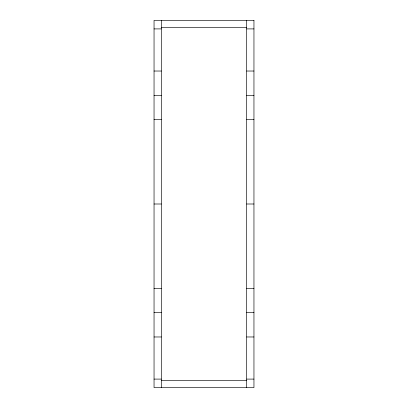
<?xml version="1.0" encoding="UTF-8"?>
<svg xmlns="http://www.w3.org/2000/svg" width="408" height="408" viewBox="0 0 408 408"><rect width="100%" height="100%" fill="white"/><g stroke="black" fill="none" stroke-linecap="round" stroke-linejoin="round"><path stroke-width="0.61" d="M161.339 27.693L246.661 27.693M154.046 28.907L161.339 28.907M246.661 28.907L253.954 28.907M154.046 71.028L161.339 71.028M246.661 71.028L253.954 71.028M154.046 95.334L161.339 95.334M246.661 95.334L253.954 95.334M154.046 119.646L161.339 119.646M246.661 119.646L253.954 119.646M154.046 204L161.339 204M246.661 204L253.954 204M154.046 288.354L161.339 288.354M246.661 288.354L253.954 288.354M154.046 312.666L161.339 312.666M246.661 312.666L253.954 312.666M154.046 336.972L161.339 336.972M246.661 336.972L253.954 336.972M154.046 379.093L161.339 379.093M246.661 379.093L253.954 379.093M161.339 380.307L246.661 380.307M246.661 20.4L246.661 387.6M161.339 20.4L161.339 387.6M253.954 20.4L154.046 20.4L154.046 387.6L253.954 387.6L253.954 20.4"/></g></svg>
